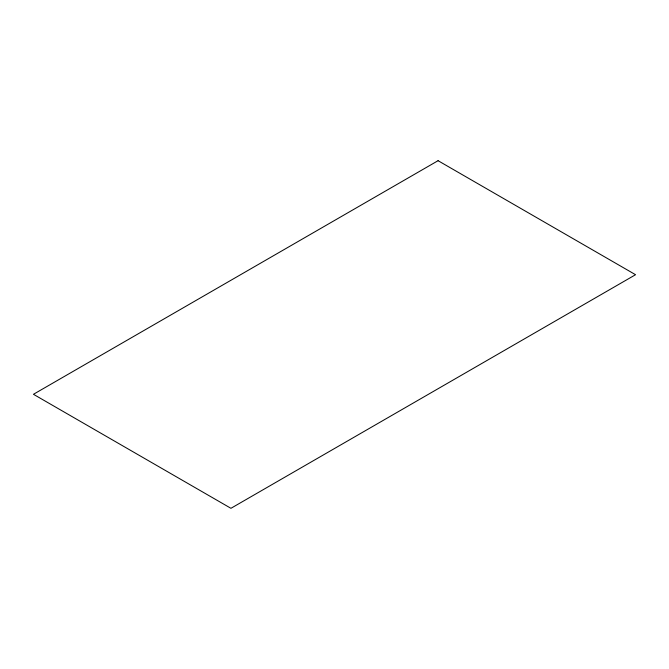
<?xml version="1.0" encoding="UTF-8"?>
<svg xmlns="http://www.w3.org/2000/svg" width="669" height="669" viewBox="0 0 669 669"><rect width="100%" height="100%" fill="white"/><g stroke="black" fill="none" stroke-linecap="round" stroke-linejoin="round"><path stroke-width="1" d="M438.061 160.694L33.45 394.292L230.939 508.306L635.55 274.708L438.061 160.694"/></g></svg>
